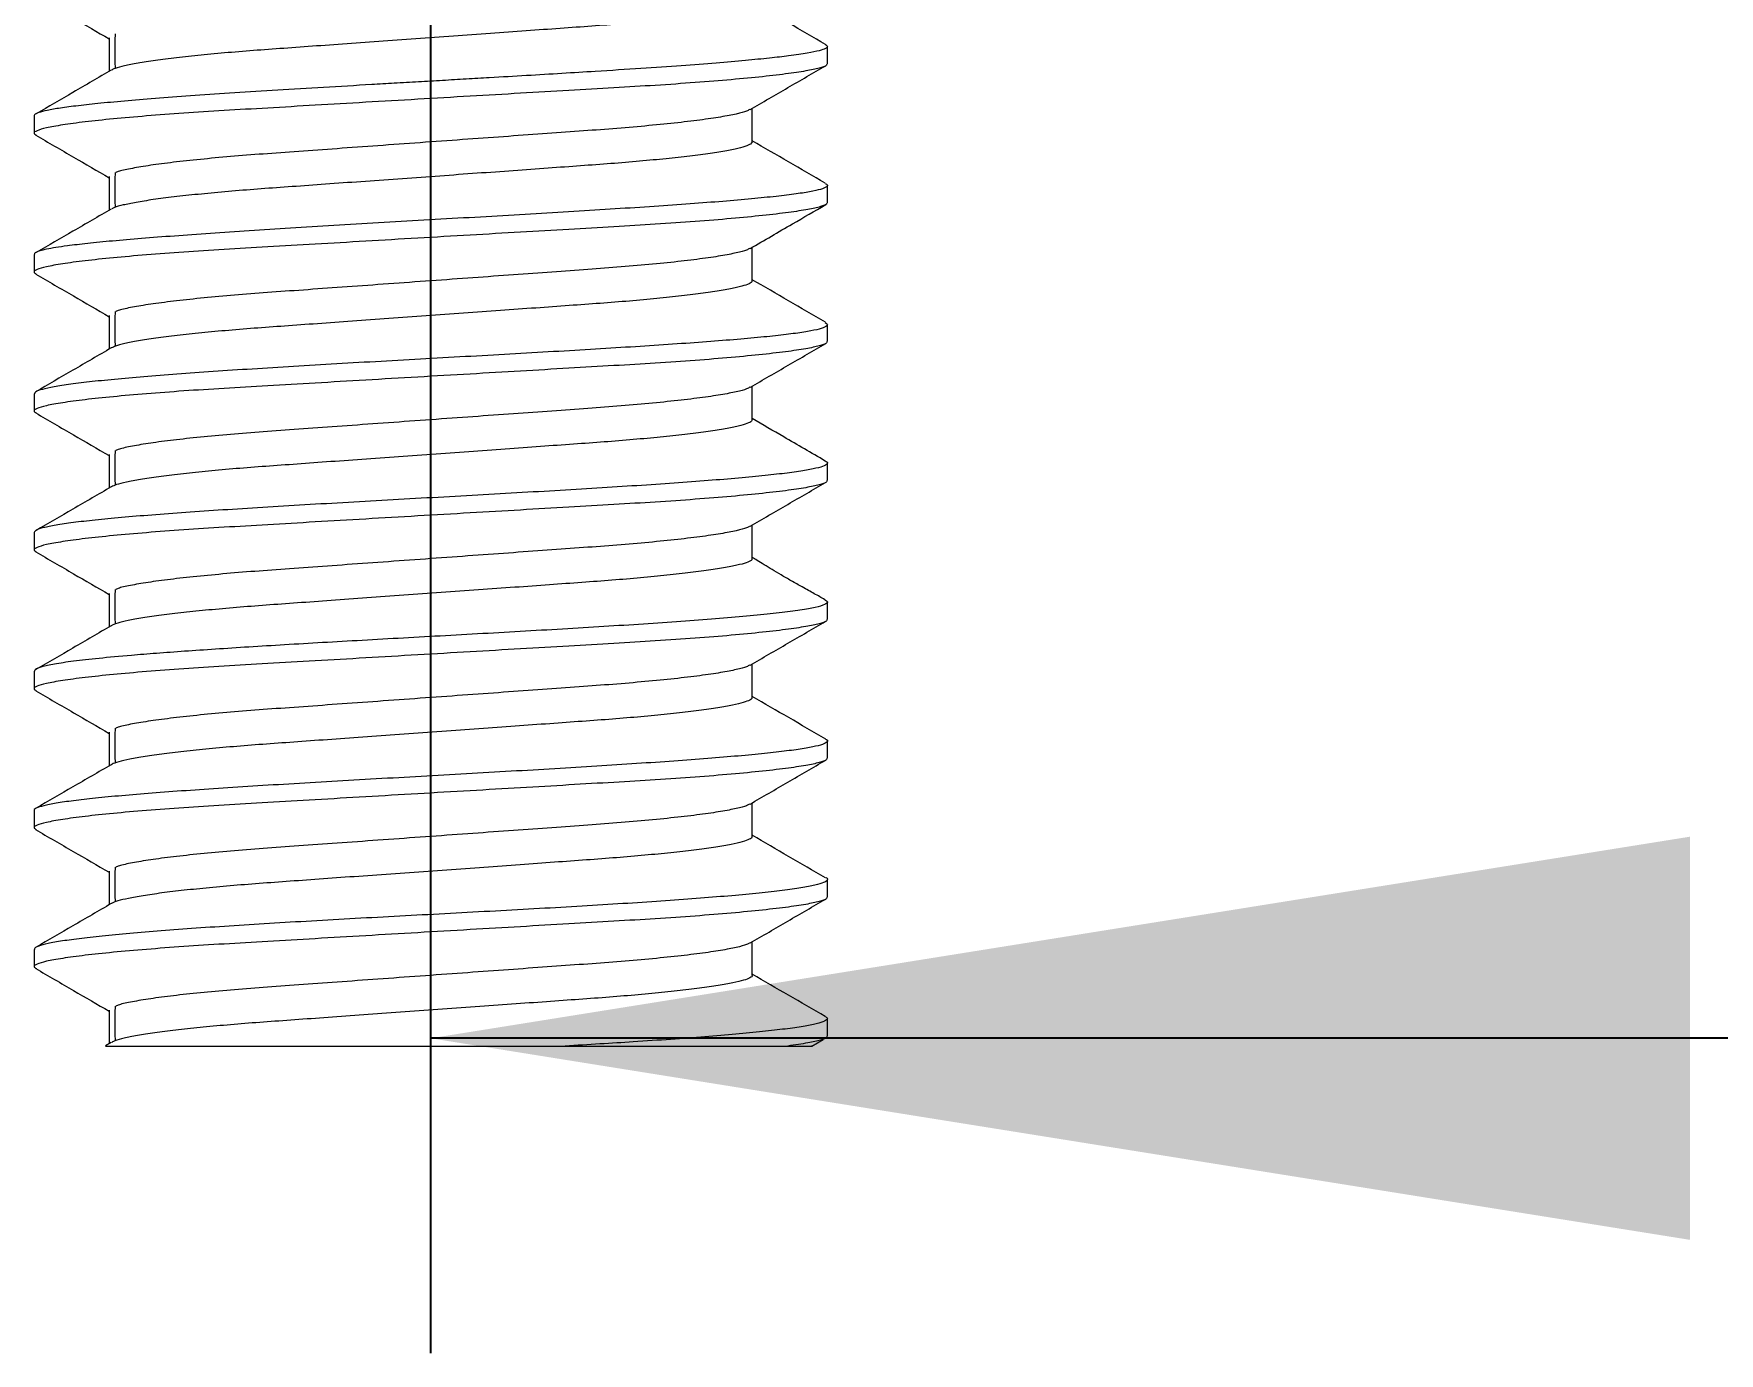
# Model space of a CAD drawing. Header units: millimetres. Extents: x 1580 to 3807, y -141 to 840.
# Drawn here: x 1813.34 to 1821.84, y 59.04 to 65.69 of the extents above; entities that cross this region are included whole.
import ezdxf

# ---------------------------------------------------------------- set-up
doc = ezdxf.new("R2010")
doc.units = ezdxf.units.MM
doc.linetypes.add('PHANTOM', pattern=[12.7, 6.35, -1.27, 1.27, -1.27, 1.27, -1.27])

msp = doc.modelspace()

# ---------------------------------------------------------------- linework, layer by layer
at = {"color": 7, "linetype": 'PHANTOM', "lineweight": 35}
for p, q in [((1815.3434, 63.1836), (1815.3434, 75.8836)), ((1815.3434, 59.0377), (1815.3434, 71.7441))]:
    msp.add_line(p, q, dxfattribs=at)
at = {"color": 7, "linetype": 'Continuous', "lineweight": 25}
for p, q in [((1817.3434, 65.536), (1817.3434, 65.6236)), ((1813.3434, 65.2736), (1813.3434, 65.186)), ((1817.3434, 64.836), (1817.3434, 64.9234)), ((1813.3434, 64.5744), (1813.3434, 64.486)), ((1817.3434, 64.136), (1817.3434, 64.2215)), ((1813.3434, 63.8722), (1813.3434, 63.786)), ((1817.3434, 63.436), (1817.3434, 63.5244)), ((1813.3434, 63.1737), (1813.3434, 63.086)), ((1817.3434, 62.736), (1817.3434, 62.824)), ((1813.3434, 62.4749), (1813.3434, 62.386)), ((1817.3434, 62.036), (1817.3434, 62.1233)), ((1813.3434, 61.7726), (1813.3434, 61.686)), ((1817.3434, 61.336), (1817.3434, 61.4249)), ((1813.3434, 61.0723), (1813.3434, 60.986)), ((1817.3434, 60.636), (1817.3434, 60.7249)), ((1813.7329, 60.6041), (1813.7035, 60.5871)), ((1817.2643, 60.5855), (1817.3222, 60.6191))]:
    msp.add_line(p, q, dxfattribs=at)
at = {"color": 7, "linetype": 'Continuous', "lineweight": 35}
msp.add_line((1828.0434, 60.6252), (1815.3434, 60.6252), dxfattribs=at)
at = {"color": 7, "linetype": 'Continuous', "lineweight": 25}
for points, knots in [([(1813.352, 65.8764), (1813.4155, 65.8396), (1813.539, 65.768), (1813.6624, 65.6963), (1813.7223, 65.6615)], [0, 0, 0, 0, 0.514456, 1, 1, 1, 1]), ([(1816.964, 65.8423), (1816.9642, 65.8421), (1816.9675, 65.838), (1816.9553, 65.8302), (1816.9256, 65.8177), (1816.8724, 65.8047), (1816.7988, 65.7913), (1816.7051, 65.7777), (1816.5933, 65.7642), (1816.4661, 65.7511), (1816.3264, 65.7387), (1816.1766, 65.7271), (1816.0169, 65.7158), (1815.8468, 65.7035), (1815.6672, 65.6906), (1815.4812, 65.6772), (1815.2924, 65.6636), (1815.1046, 65.6501), (1814.9216, 65.6369), (1814.7468, 65.6243), (1814.5824, 65.6125), (1814.4281, 65.6013), (1814.2837, 65.5892), (1814.1503, 65.5764), (1814.031, 65.5631), (1813.9288, 65.5495), (1813.8455, 65.5359), (1813.7839, 65.5227), (1813.7471, 65.5121), (1813.7384, 65.5062), (1813.7356, 65.5044)], [0, 0, 0, 0, 0.00196, 0.038456, 0.07581, 0.113806, 0.152201, 0.190738, 0.229154, 0.267191, 0.304605, 0.341178, 0.377509, 0.414716, 0.452608, 0.490947, 0.529477, 0.567936, 0.606064, 0.643614, 0.680362, 0.716594, 0.753647, 0.791426, 0.829699, 0.868214, 0.906706, 0.944917, 0.982594, 1, 1, 1, 1]), ([(1817.3347, 65.6332), (1817.2722, 65.6694), (1817.1488, 65.741), (1817.0255, 65.8126), (1816.9645, 65.848)], [0, 0, 0, 0, 0.506246, 1, 1, 1, 1]), ([(1817.3348, 65.6333), (1817.3374, 65.6316), (1817.3428, 65.6281), (1817.3442, 65.6227), (1817.341, 65.6178), (1817.3307, 65.611), (1817.3048, 65.6018), (1817.2448, 65.5893), (1817.1591, 65.5768), (1817.0524, 65.5644), (1816.9307, 65.5524), (1816.7825, 65.5398), (1816.6067, 65.5263), (1816.4029, 65.5122), (1816.199, 65.499), (1816.0043, 65.487), (1815.8257, 65.4764), (1815.6637, 65.4669), (1815.522, 65.4587), (1815.4029, 65.4518), (1815.2818, 65.4448), (1815.1623, 65.4379), (1815.0015, 65.4286), (1814.8028, 65.4169), (1814.5711, 65.4029), (1814.3541, 65.3891), (1814.1544, 65.3757), (1813.9741, 65.3626), (1813.8149, 65.3497), (1813.6781, 65.3372), (1813.5643, 65.3249), (1813.474, 65.3129), (1813.407, 65.3013), (1813.3638, 65.2899), (1813.3448, 65.2807), (1813.3445, 65.2753), (1813.3444, 65.2736)], [0, 0, 0, 0, 0.015025, 0.031196, 0.047255, 0.058674, 0.091318, 0.127178, 0.166253, 0.197679, 0.230914, 0.265959, 0.302811, 0.341473, 0.381942, 0.409937, 0.438737, 0.468342, 0.486495, 0.504938, 0.523671, 0.542693, 0.560439, 0.598859, 0.636725, 0.674037, 0.710793, 0.746995, 0.782642, 0.817734, 0.852271, 0.886254, 0.919681, 0.952554, 0.984871, 1, 1, 1, 1]), ([(1813.7223, 65.6673), (1813.7223, 65.638), (1813.7223, 65.5816), (1813.7223, 65.5252), (1813.7223, 65.498)], [0, 0, 0, 0, 0.518751, 1, 1, 1, 1]), ([(1813.752, 65.6876), (1813.7516, 65.6583), (1813.7507, 65.6), (1813.7516, 65.5416), (1813.752, 65.5126)], [0, 0, 0, 0, 0.501731, 1, 1, 1, 1]), ([(1817.3397, 65.536), (1817.3404, 65.5338), (1817.3423, 65.5274), (1817.312, 65.5161), (1817.2493, 65.5017), (1817.1516, 65.4866), (1817.022, 65.4712), (1816.8636, 65.4559), (1816.6814, 65.4412), (1816.4819, 65.4274), (1816.2677, 65.4149), (1816.0396, 65.4016), (1815.7963, 65.3874), (1815.5404, 65.3725), (1815.278, 65.3572), (1815.0156, 65.3419), (1814.7617, 65.3271), (1814.5221, 65.313), (1814.2996, 65.3003), (1814.0942, 65.2872), (1813.9063, 65.2731), (1813.7389, 65.2583), (1813.5964, 65.2432), (1813.4831, 65.2279), (1813.4016, 65.2131), (1813.3546, 65.1989), (1813.3374, 65.1871), (1813.3498, 65.1795), (1813.3551, 65.1763)], [0, 0, 0, 0, 0.019622, 0.058195, 0.097602, 0.13827, 0.179145, 0.219868, 0.260091, 0.29949, 0.337267, 0.375679, 0.414972, 0.454849, 0.495713, 0.536489, 0.576824, 0.616389, 0.65494, 0.693187, 0.732358, 0.772163, 0.812279, 0.852909, 0.893163, 0.932712, 0.971179, 1, 1, 1, 1]), ([(1816.954, 65.3054), (1817.0175, 65.3422), (1817.1445, 65.416), (1817.2715, 65.4897), (1817.335, 65.5265)], [0, 0, 0, 0, 0.499787, 1, 1, 1, 1]), ([(1813.7331, 65.5043), (1813.6687, 65.4669), (1813.5424, 65.3935), (1813.4161, 65.3203), (1813.3543, 65.2844)], [0, 0, 0, 0, 0.5103291, 1, 1, 1, 1]), ([(1816.951, 65.3053), (1816.9468, 65.3027), (1816.9352, 65.2955), (1816.8873, 65.2829), (1816.8094, 65.2678), (1816.7039, 65.2524), (1816.5756, 65.2372), (1816.4279, 65.2225), (1816.2662, 65.2087), (1816.0926, 65.1962), (1815.9077, 65.1829), (1815.7105, 65.1687), (1815.5031, 65.1537), (1815.2904, 65.1384), (1815.0777, 65.1231), (1814.8719, 65.1083), (1814.6777, 65.0943), (1814.4974, 65.0816), (1814.3308, 65.0684), (1814.1785, 65.0543), (1814.0429, 65.0396), (1813.9271, 65.0244), (1813.8364, 65.0092), (1813.7783, 64.9968), (1813.7608, 64.9898), (1813.7552, 64.9876)], [0, 0, 0, 0, 0.026218, 0.071162, 0.117547, 0.164168, 0.210615, 0.25649, 0.301423, 0.344501, 0.388308, 0.433122, 0.478603, 0.525212, 0.571719, 0.617722, 0.662845, 0.706808, 0.750424, 0.795098, 0.840497, 0.886253, 0.932594, 0.978506, 1, 1, 1, 1]), ([(1816.9645, 65.1423), (1816.9645, 65.1713), (1816.9645, 65.2277), (1816.9645, 65.2841), (1816.9645, 65.3115)], [0, 0, 0, 0, 0.515288, 1, 1, 1, 1]), ([(1813.3521, 65.1764), (1813.4156, 65.1395), (1813.5391, 65.0679), (1813.6625, 64.9963), (1813.7223, 64.9615)], [0, 0, 0, 0, 0.5148062, 1, 1, 1, 1]), ([(1816.9638, 65.1422), (1816.9625, 65.1388), (1816.9598, 65.1315), (1816.9305, 65.1195), (1816.8811, 65.1065), (1816.8101, 65.0931), (1816.7191, 65.0795), (1816.6097, 65.066), (1816.4844, 65.0529), (1816.3462, 65.0403), (1816.1978, 65.0286), (1816.0395, 65.0174), (1815.8709, 65.0052), (1815.6924, 64.9924), (1815.507, 64.979), (1815.3184, 64.9655), (1815.1302, 64.9519), (1814.9464, 64.9387), (1814.7703, 64.926), (1814.6044, 64.9141), (1814.4487, 64.9029), (1814.3029, 64.8909), (1814.1679, 64.8782), (1814.0465, 64.8649), (1813.9418, 64.8514), (1813.8558, 64.8378), (1813.7911, 64.8245), (1813.7503, 64.8133), (1813.7395, 64.8068), (1813.7355, 64.8044)], [0, 0, 0, 0, 0.033386, 0.070635, 0.108556, 0.146911, 0.185444, 0.223892, 0.261996, 0.29951, 0.336211, 0.372464, 0.40956, 0.447371, 0.485663, 0.524183, 0.562667, 0.600856, 0.6385, 0.675371, 0.711574, 0.748511, 0.786204, 0.824424, 0.86292, 0.901432, 0.939696, 0.977461, 1, 1, 1, 1]), ([(1817.3328, 64.9343), (1817.271, 64.9701), (1817.1482, 65.0413), (1817.0255, 65.1126), (1816.9645, 65.148)], [0, 0, 0, 0, 0.503647, 1, 1, 1, 1]), ([(1817.3323, 64.9334), (1817.3371, 64.9305), (1817.3485, 64.9235), (1817.3368, 64.9124), (1817.3018, 64.9001), (1817.2404, 64.8879), (1817.1544, 64.8756), (1817.0444, 64.8631), (1816.912, 64.8506), (1816.7592, 64.838), (1816.5878, 64.8253), (1816.4, 64.8125), (1816.1985, 64.7997), (1815.9857, 64.7867), (1815.7645, 64.7737), (1815.5378, 64.7606), (1815.3085, 64.7475), (1815.0798, 64.7342), (1814.8544, 64.7209), (1814.6358, 64.7075), (1814.427, 64.6941), (1814.2304, 64.681), (1814.0482, 64.6681), (1813.8829, 64.6554), (1813.7364, 64.6429), (1813.6108, 64.6306), (1813.5181, 64.6197), (1813.4513, 64.6101), (1813.4047, 64.6017), (1813.3662, 64.5917), (1813.3438, 64.5827), (1813.346, 64.5764), (1813.3467, 64.5744)], [0, 0, 0, 0, 0.024739, 0.059793, 0.094847, 0.129953, 0.16537, 0.200786, 0.236204, 0.271622, 0.307041, 0.342461, 0.377881, 0.413302, 0.448724, 0.484146, 0.519569, 0.554993, 0.590418, 0.625843, 0.661092, 0.696297, 0.731501, 0.766703, 0.801903, 0.837101, 0.872298, 0.896723, 0.921978, 0.946803, 0.983223, 1, 1, 1, 1]), ([(1813.7223, 64.9673), (1813.7223, 64.938), (1813.7223, 64.8816), (1813.7223, 64.8252), (1813.7223, 64.798)], [0, 0, 0, 0, 0.518907, 1, 1, 1, 1]), ([(1813.752, 64.9876), (1813.7515, 64.9583), (1813.7506, 64.8999), (1813.7515, 64.8416), (1813.752, 64.8126)], [0, 0, 0, 0, 0.501902, 1, 1, 1, 1]), ([(1817.3397, 64.836), (1817.3404, 64.8338), (1817.3423, 64.8274), (1817.312, 64.8161), (1817.2493, 64.8017), (1817.1516, 64.7866), (1817.022, 64.7712), (1816.8636, 64.7559), (1816.6814, 64.7412), (1816.4819, 64.7274), (1816.2677, 64.7149), (1816.0396, 64.7016), (1815.7963, 64.6874), (1815.5404, 64.6725), (1815.278, 64.6572), (1815.0156, 64.6419), (1814.7617, 64.6271), (1814.5221, 64.613), (1814.2996, 64.6003), (1814.0942, 64.5872), (1813.9063, 64.5731), (1813.7389, 64.5583), (1813.5964, 64.5432), (1813.4831, 64.5279), (1813.4016, 64.5131), (1813.3546, 64.4989), (1813.3374, 64.4872), (1813.3497, 64.4796), (1813.355, 64.4764)], [0, 0, 0, 0, 0.019629, 0.058214, 0.097634, 0.138316, 0.179204, 0.219941, 0.260177, 0.299589, 0.337378, 0.375803, 0.415109, 0.454999, 0.495877, 0.536666, 0.577014, 0.616592, 0.655156, 0.693416, 0.7326, 0.772417, 0.812547, 0.85319, 0.893457, 0.93302, 0.971499, 1, 1, 1, 1]), ([(1813.7331, 64.8043), (1813.6687, 64.7669), (1813.5427, 64.6937), (1813.4166, 64.6206), (1813.355, 64.5849)], [0, 0, 0, 0, 0.5113691, 1, 1, 1, 1]), ([(1816.9541, 64.6054), (1817.0254, 64.6468), (1817.1523, 64.7205), (1817.2793, 64.7942), (1817.3349, 64.8264)], [0, 0, 0, 0, 0.561888, 1, 1, 1, 1]), ([(1816.9511, 64.6053), (1816.9468, 64.6027), (1816.9353, 64.5955), (1816.8873, 64.5829), (1816.8094, 64.5678), (1816.7039, 64.5524), (1816.5756, 64.5372), (1816.4279, 64.5225), (1816.2662, 64.5087), (1816.0926, 64.4962), (1815.9077, 64.4829), (1815.7105, 64.4687), (1815.5031, 64.4537), (1815.2904, 64.4384), (1815.0777, 64.4231), (1814.8719, 64.4083), (1814.6777, 64.3943), (1814.4974, 64.3816), (1814.3308, 64.3684), (1814.1785, 64.3543), (1814.0429, 64.3396), (1813.9271, 64.3244), (1813.8364, 64.3092), (1813.7783, 64.2968), (1813.7608, 64.2898), (1813.7552, 64.2876)], [0, 0, 0, 0, 0.026324, 0.071264, 0.117643, 0.164259, 0.210701, 0.256571, 0.301498, 0.344573, 0.388374, 0.433183, 0.478659, 0.525263, 0.571765, 0.617763, 0.66288, 0.706838, 0.75045, 0.795119, 0.840513, 0.886263, 0.932599, 0.978506, 1, 1, 1, 1]), ([(1816.9645, 64.4423), (1816.9645, 64.4713), (1816.9645, 64.5277), (1816.9645, 64.5841), (1816.9645, 64.6115)], [0, 0, 0, 0, 0.515133, 1, 1, 1, 1]), ([(1813.3519, 64.4765), (1813.4154, 64.4396), (1813.5389, 64.368), (1813.6624, 64.2963), (1813.7223, 64.2615)], [0, 0, 0, 0, 0.51451, 1, 1, 1, 1]), ([(1816.9629, 64.4422), (1816.9624, 64.4393), (1816.9613, 64.4326), (1816.9356, 64.4212), (1816.8893, 64.4084), (1816.8211, 64.395), (1816.7328, 64.3814), (1816.6258, 64.3679), (1816.5025, 64.3547), (1816.3659, 64.342), (1816.2188, 64.3301), (1816.0619, 64.319), (1815.8947, 64.3069), (1815.7174, 64.2942), (1815.5328, 64.2809), (1815.3444, 64.2673), (1815.156, 64.2538), (1814.9713, 64.2405), (1814.7939, 64.2277), (1814.6267, 64.2156), (1814.4696, 64.2045), (1814.3224, 64.1926), (1814.1857, 64.18), (1814.0623, 64.1668), (1813.9551, 64.1532), (1813.8664, 64.1397), (1813.7987, 64.1263), (1813.7536, 64.1144), (1813.7404, 64.1073), (1813.7348, 64.1042)], [0, 0, 0, 0, 0.028312, 0.065439, 0.103269, 0.141567, 0.180079, 0.218543, 0.256697, 0.294294, 0.331107, 0.367305, 0.404275, 0.441989, 0.480217, 0.518708, 0.557201, 0.595434, 0.633154, 0.670132, 0.706333, 0.743137, 0.780727, 0.818876, 0.857338, 0.895851, 0.934152, 0.971988, 1, 1, 1, 1]), ([(1817.3332, 64.234), (1817.2713, 64.27), (1817.1484, 64.3412), (1817.0255, 64.4126), (1816.9645, 64.448)], [0, 0, 0, 0, 0.504062, 1, 1, 1, 1]), ([(1813.7223, 64.2673), (1813.7223, 64.238), (1813.7223, 64.1816), (1813.7223, 64.1251), (1813.7223, 64.098)], [0, 0, 0, 0, 0.519067, 1, 1, 1, 1]), ([(1813.752, 64.2876), (1813.7515, 64.2583), (1813.7505, 64.1999), (1813.7515, 64.1416), (1813.752, 64.1126)], [0, 0, 0, 0, 0.502074, 1, 1, 1, 1]), ([(1817.3319, 64.2317), (1817.3364, 64.2292), (1817.3484, 64.2225), (1817.339, 64.2117), (1817.3065, 64.1992), (1817.2474, 64.1869), (1817.1639, 64.1746), (1817.0568, 64.1624), (1816.9276, 64.1502), (1816.7782, 64.138), (1816.6102, 64.1257), (1816.4259, 64.1134), (1816.2277, 64.101), (1816.018, 64.0885), (1815.7996, 64.076), (1815.5754, 64.0634), (1815.3481, 64.0507), (1815.1208, 64.038), (1814.8964, 64.0252), (1814.6777, 64.0124), (1814.4677, 63.9995), (1814.2688, 63.9865), (1814.0835, 63.9734), (1813.9143, 63.9603), (1813.7636, 63.9473), (1813.6334, 63.9343), (1813.5255, 63.9213), (1813.4411, 63.9083), (1813.3821, 63.8954), (1813.3481, 63.8834), (1813.3463, 63.8756), (1813.3454, 63.8722)], [0, 0, 0, 0, 0.020937, 0.056183, 0.091428, 0.126673, 0.161917, 0.19716, 0.232321, 0.267461, 0.302601, 0.337741, 0.372883, 0.408024, 0.443167, 0.47831, 0.513453, 0.548597, 0.583741, 0.618887, 0.654032, 0.689178, 0.724391, 0.759685, 0.794978, 0.83027, 0.865563, 0.900855, 0.936147, 0.971438, 1, 1, 1, 1]), ([(1817.3397, 64.136), (1817.3404, 64.1338), (1817.3423, 64.1274), (1817.312, 64.1161), (1817.2493, 64.1017), (1817.1516, 64.0866), (1817.022, 64.0712), (1816.8636, 64.0559), (1816.6814, 64.0412), (1816.4819, 64.0274), (1816.2677, 64.0149), (1816.0396, 64.0016), (1815.7963, 63.9874), (1815.5404, 63.9725), (1815.278, 63.9572), (1815.0156, 63.9419), (1814.7617, 63.9271), (1814.5221, 63.913), (1814.2996, 63.9003), (1814.0942, 63.8872), (1813.9063, 63.8731), (1813.7389, 63.8583), (1813.5964, 63.8432), (1813.4831, 63.8279), (1813.4016, 63.8131), (1813.3546, 63.7989), (1813.3374, 63.7872), (1813.3497, 63.7796), (1813.3549, 63.7765)], [0, 0, 0, 0, 0.019633, 0.058227, 0.097656, 0.138348, 0.179245, 0.219991, 0.260237, 0.299658, 0.337455, 0.375889, 0.415204, 0.455103, 0.49599, 0.536789, 0.577146, 0.616733, 0.655306, 0.693575, 0.732768, 0.772594, 0.812733, 0.853385, 0.893662, 0.933234, 0.971722, 1, 1, 1, 1]), ([(1813.733, 64.1042), (1813.6685, 64.0668), (1813.5415, 63.993), (1813.4144, 63.9193), (1813.3518, 63.883)], [0, 0, 0, 0, 0.507185, 1, 1, 1, 1]), ([(1816.9557, 63.9064), (1817.0191, 63.9432), (1817.146, 64.0169), (1817.2729, 64.0905), (1817.3364, 64.1273)], [0, 0, 0, 0, 0.499821, 1, 1, 1, 1]), ([(1816.9645, 63.7423), (1816.9645, 63.7713), (1816.9645, 63.8277), (1816.9645, 63.8842), (1816.9645, 63.9115)], [0, 0, 0, 0, 0.514862, 1, 1, 1, 1]), ([(1816.9529, 63.9063), (1816.9482, 63.9033), (1816.9363, 63.8958), (1816.8874, 63.8829), (1816.8093, 63.8678), (1816.7039, 63.8524), (1816.5756, 63.8372), (1816.4279, 63.8225), (1816.2662, 63.8087), (1816.0926, 63.7962), (1815.9077, 63.7829), (1815.7105, 63.7687), (1815.5031, 63.7537), (1815.2904, 63.7384), (1815.0777, 63.7231), (1814.8719, 63.7083), (1814.6777, 63.6943), (1814.4974, 63.6816), (1814.3308, 63.6684), (1814.1785, 63.6543), (1814.0429, 63.6396), (1813.9271, 63.6244), (1813.8364, 63.6092), (1813.7783, 63.5968), (1813.7608, 63.5898), (1813.7552, 63.5876)], [0, 0, 0, 0, 0.02943, 0.074226, 0.120458, 0.166924, 0.213219, 0.258942, 0.303726, 0.346662, 0.390324, 0.43499, 0.480321, 0.526776, 0.57313, 0.618981, 0.663954, 0.707772, 0.751244, 0.795771, 0.84102, 0.886624, 0.932812, 0.978572, 1, 1, 1, 1]), ([(1813.3518, 63.7766), (1813.4153, 63.7397), (1813.5388, 63.6681), (1813.6623, 63.5963), (1813.7223, 63.5615)], [0, 0, 0, 0, 0.51422, 1, 1, 1, 1]), ([(1816.9623, 63.7422), (1816.9624, 63.7398), (1816.9627, 63.7336), (1816.9403, 63.7229), (1816.897, 63.7102), (1816.8317, 63.6969), (1816.7461, 63.6833), (1816.6415, 63.6697), (1816.5203, 63.6565), (1816.3854, 63.6437), (1816.2397, 63.6317), (1816.0841, 63.6206), (1815.9184, 63.6086), (1815.7424, 63.596), (1815.5586, 63.5827), (1815.3704, 63.5692), (1815.1818, 63.5556), (1814.9964, 63.5423), (1814.8178, 63.5294), (1814.6491, 63.5172), (1814.4906, 63.506), (1814.3421, 63.4943), (1814.2038, 63.4817), (1814.0784, 63.4686), (1813.9688, 63.4551), (1813.8775, 63.4415), (1813.8068, 63.4281), (1813.757, 63.4156), (1813.7412, 63.4078), (1813.7337, 63.4041)], [0, 0, 0, 0, 0.023259, 0.060264, 0.098001, 0.136241, 0.174729, 0.213206, 0.251409, 0.289087, 0.326012, 0.362196, 0.399037, 0.436653, 0.474816, 0.513278, 0.551777, 0.590051, 0.627847, 0.664932, 0.701168, 0.737839, 0.775325, 0.813403, 0.851827, 0.890339, 0.928676, 0.966582, 1, 1, 1, 1]), ([(1817.3327, 63.5343), (1817.2629, 63.5748), (1817.1401, 63.646), (1817.0174, 63.7173), (1816.9645, 63.748)], [0, 0, 0, 0, 0.56893, 1, 1, 1, 1]), ([(1813.752, 63.5876), (1813.7514, 63.5583), (1813.7503, 63.4999), (1813.7514, 63.4416), (1813.752, 63.4126)], [0, 0, 0, 0, 0.502245, 1, 1, 1, 1]), ([(1817.3318, 63.5347), (1817.3354, 63.5329), (1817.348, 63.5269), (1817.342, 63.5166), (1817.3145, 63.5039), (1817.2598, 63.4912), (1817.1806, 63.4784), (1817.0774, 63.4657), (1816.9518, 63.453), (1816.8052, 63.4402), (1816.6396, 63.4275), (1816.4572, 63.4148), (1816.2604, 63.4021), (1816.0516, 63.3893), (1815.8336, 63.3766), (1815.6092, 63.3639), (1815.3814, 63.3511), (1815.1531, 63.3384), (1814.9273, 63.3257), (1814.7069, 63.3129), (1814.4947, 63.3002), (1814.2936, 63.2875), (1814.1061, 63.2748), (1813.9347, 63.262), (1813.7816, 63.2493), (1813.6488, 63.2366), (1813.538, 63.2239), (1813.4505, 63.2111), (1813.3883, 63.1984), (1813.35, 63.1859), (1813.3461, 63.1777), (1813.3442, 63.1737)], [0, 0, 0, 0, 0.0146812, 0.0499479, 0.0852146, 0.1204813, 0.155748, 0.1910147, 0.2262814, 0.2615481, 0.2968148, 0.3320814, 0.3673481, 0.4026148, 0.4378815, 0.4731482, 0.5084148, 0.5436815, 0.5789482, 0.6142148, 0.6494815, 0.6847481, 0.7200148, 0.7552814, 0.7905481, 0.8258147, 0.8610814, 0.896348, 0.9316147, 0.9668813, 1, 1, 1, 1]), ([(1813.7223, 63.5673), (1813.7223, 63.538), (1813.7223, 63.4815), (1813.7223, 63.4251), (1813.7223, 63.398)], [0, 0, 0, 0, 0.5192246, 1, 1, 1, 1]), ([(1817.3397, 63.436), (1817.3404, 63.4338), (1817.3423, 63.4274), (1817.312, 63.4161), (1817.2493, 63.4017), (1817.1516, 63.3866), (1817.022, 63.3712), (1816.8636, 63.3559), (1816.6814, 63.3412), (1816.4819, 63.3274), (1816.2677, 63.3149), (1816.0396, 63.3016), (1815.7963, 63.2874), (1815.5404, 63.2725), (1815.278, 63.2572), (1815.0156, 63.2419), (1814.7617, 63.2271), (1814.5221, 63.213), (1814.2996, 63.2003), (1814.0942, 63.1872), (1813.9063, 63.1731), (1813.7389, 63.1583), (1813.5964, 63.1432), (1813.4831, 63.1279), (1813.4016, 63.1131), (1813.3546, 63.0989), (1813.3374, 63.0872), (1813.3497, 63.0796), (1813.3549, 63.0764)], [0, 0, 0, 0, 0.0196322, 0.0582235, 0.0976504, 0.138339, 0.1792338, 0.2199774, 0.2602204, 0.2996388, 0.3374342, 0.375866, 0.4151785, 0.4550749, 0.4959593, 0.5367551, 0.5771101, 0.6166947, 0.6552655, 0.6935313, 0.7327218, 0.772546, 0.8126822, 0.8533319, 0.8936065, 0.9331755, 0.9716615, 1, 1, 1, 1]), ([(1813.7328, 63.4041), (1813.6684, 63.3667), (1813.542, 63.2933), (1813.4156, 63.22), (1813.3535, 63.184)], [0, 0, 0, 0, 0.5094641, 1, 1, 1, 1]), ([(1816.9539, 63.2053), (1817.0173, 63.2422), (1817.1443, 63.3159), (1817.2713, 63.3895), (1817.3348, 63.4264)], [0, 0, 0, 0, 0.499797, 1, 1, 1, 1]), ([(1816.9509, 63.2052), (1816.9467, 63.2026), (1816.9352, 63.1955), (1816.8873, 63.1829), (1816.8094, 63.1678), (1816.7039, 63.1524), (1816.5756, 63.1372), (1816.4279, 63.1225), (1816.2662, 63.1087), (1816.0926, 63.0962), (1815.9077, 63.0829), (1815.7105, 63.0687), (1815.5031, 63.0537), (1815.2904, 63.0384), (1815.0777, 63.0231), (1814.8719, 63.0083), (1814.6777, 62.9943), (1814.4974, 62.9816), (1814.3308, 62.9684), (1814.1785, 62.9543), (1814.0429, 62.9396), (1813.9271, 62.9244), (1813.8364, 62.9092), (1813.7783, 62.8968), (1813.7608, 62.8898), (1813.7552, 62.8876)], [0, 0, 0, 0, 0.025976, 0.070931, 0.117327, 0.163959, 0.210418, 0.256304, 0.301247, 0.344336, 0.388153, 0.432978, 0.47847, 0.52509, 0.571609, 0.617623, 0.662756, 0.70673, 0.750357, 0.795042, 0.840452, 0.886219, 0.932571, 0.978494, 1, 1, 1, 1]), ([(1816.9645, 63.0423), (1816.9645, 63.0713), (1816.9645, 63.1277), (1816.9645, 63.1841), (1816.9645, 63.2115)], [0, 0, 0, 0, 0.514818, 1, 1, 1, 1]), ([(1813.3518, 63.0765), (1813.4153, 63.0397), (1813.5389, 62.9681), (1813.6624, 62.8963), (1813.7223, 62.8615)], [0, 0, 0, 0, 0.514397, 1, 1, 1, 1]), ([(1816.9621, 63.0423), (1816.9626, 63.0404), (1816.964, 63.0347), (1816.9445, 63.0247), (1816.9044, 63.012), (1816.8419, 62.9987), (1816.7591, 62.9852), (1816.657, 62.9716), (1816.5379, 62.9583), (1816.4046, 62.9455), (1816.2604, 62.9333), (1816.1061, 62.9221), (1815.9418, 62.9103), (1815.7671, 62.8977), (1815.5842, 62.8846), (1815.3965, 62.8711), (1815.2076, 62.8575), (1815.0216, 62.8441), (1814.8418, 62.8312), (1814.6717, 62.8189), (1814.5119, 62.8076), (1814.362, 62.796), (1814.2222, 62.7835), (1814.0948, 62.7704), (1813.9828, 62.757), (1813.8891, 62.7434), (1813.8146, 62.7299), (1813.7635, 62.7169), (1813.7371, 62.7083), (1813.7332, 62.7042), (1813.7331, 62.7041)], [0, 0, 0, 0, 0.018227, 0.055109, 0.092754, 0.130934, 0.169399, 0.207887, 0.246138, 0.283898, 0.320934, 0.357145, 0.393858, 0.431376, 0.469473, 0.507903, 0.546408, 0.584723, 0.622595, 0.659785, 0.696099, 0.732637, 0.770018, 0.808024, 0.846411, 0.884921, 0.923293, 0.961268, 0.998604, 1, 1, 1, 1]), ([(1817.3305, 62.8355), (1817.3134, 62.8453), (1817.2796, 62.8646), (1817.2219, 62.8966), (1817.1644, 62.9287), (1817.1109, 62.9594), (1817.063, 62.9879), (1817.0222, 63.013), (1816.9896, 63.0332), (1816.9724, 63.0433), (1816.9645, 63.0479)], [0, 0, 0, 0, 0.161619, 0.320022, 0.449802, 0.560042, 0.663, 0.771378, 0.894446, 1, 1, 1, 1]), ([(1817.3301, 62.8349), (1817.3359, 62.8315), (1817.35, 62.8235), (1817.3337, 62.8107), (1817.2878, 62.7965), (1817.2105, 62.7826), (1817.1057, 62.7688), (1816.9759, 62.7553), (1816.8242, 62.7419), (1816.6537, 62.7287), (1816.4679, 62.7158), (1816.2698, 62.703), (1816.0628, 62.6904), (1815.8501, 62.678), (1815.6347, 62.6658), (1815.4192, 62.6538), (1815.2065, 62.642), (1814.9989, 62.6304), (1814.7984, 62.619), (1814.607, 62.6078), (1814.4263, 62.5968), (1814.2576, 62.5859), (1814.1019, 62.5753), (1813.9602, 62.5649), (1813.8125, 62.553), (1813.6682, 62.5397), (1813.539, 62.5252), (1813.4429, 62.5111), (1813.38, 62.4974), (1813.3469, 62.4854), (1813.3464, 62.4779), (1813.3461, 62.4749)], [0, 0, 0, 0, 0.0276078, 0.0674995, 0.1068451, 0.1456448, 0.1838985, 0.2216062, 0.2587677, 0.2953832, 0.3314525, 0.3669757, 0.4019527, 0.4363834, 0.4702679, 0.5036061, 0.5363981, 0.5686437, 0.600343, 0.6314959, 0.6621023, 0.6921624, 0.7216761, 0.7506432, 0.7790639, 0.8206527, 0.8610134, 0.9001456, 0.9380493, 0.9747243, 1, 1, 1, 1]), ([(1813.7223, 62.8673), (1813.7223, 62.838), (1813.7223, 62.7815), (1813.7223, 62.7251), (1813.7223, 62.698)], [0, 0, 0, 0, 0.519381, 1, 1, 1, 1]), ([(1813.752, 62.8876), (1813.7514, 62.8583), (1813.7502, 62.7999), (1813.7514, 62.7416), (1813.752, 62.7126)], [0, 0, 0, 0, 0.502416, 1, 1, 1, 1]), ([(1817.3397, 62.736), (1817.3404, 62.7338), (1817.3423, 62.7274), (1817.312, 62.7161), (1817.2493, 62.7017), (1817.1516, 62.6866), (1817.022, 62.6712), (1816.8636, 62.6559), (1816.6814, 62.6412), (1816.4819, 62.6274), (1816.2677, 62.6149), (1816.0396, 62.6016), (1815.7963, 62.5874), (1815.5404, 62.5725), (1815.278, 62.5572), (1815.0156, 62.5419), (1814.7617, 62.5271), (1814.5221, 62.513), (1814.2996, 62.5003), (1814.0942, 62.4872), (1813.9063, 62.4731), (1813.7389, 62.4583), (1813.5964, 62.4432), (1813.4831, 62.4279), (1813.4016, 62.4131), (1813.3546, 62.3989), (1813.3374, 62.3872), (1813.3497, 62.3796), (1813.355, 62.3764)], [0, 0, 0, 0, 0.019629, 0.058214, 0.097634, 0.138316, 0.179204, 0.219941, 0.260177, 0.299589, 0.337378, 0.375804, 0.41511, 0.455, 0.495877, 0.536667, 0.577015, 0.616593, 0.655157, 0.693417, 0.732601, 0.772418, 0.812548, 0.853191, 0.893459, 0.933021, 0.971501, 1, 1, 1, 1]), ([(1816.9538, 62.5053), (1817.0173, 62.5421), (1817.1442, 62.6159), (1817.2713, 62.6895), (1817.3348, 62.7264)], [0, 0, 0, 0, 0.49979, 1, 1, 1, 1]), ([(1813.7327, 62.7041), (1813.6683, 62.6666), (1813.5419, 62.5932), (1813.4154, 62.5199), (1813.3534, 62.4839)], [0, 0, 0, 0, 0.509684, 1, 1, 1, 1]), ([(1816.9508, 62.5052), (1816.9466, 62.5026), (1816.9351, 62.4954), (1816.8873, 62.4829), (1816.8094, 62.4678), (1816.7039, 62.4524), (1816.5756, 62.4372), (1816.4279, 62.4225), (1816.2662, 62.4087), (1816.0926, 62.3962), (1815.9077, 62.3829), (1815.7105, 62.3687), (1815.5031, 62.3537), (1815.2904, 62.3384), (1815.0777, 62.3231), (1814.8719, 62.3083), (1814.6777, 62.2943), (1814.4974, 62.2816), (1814.3308, 62.2684), (1814.1785, 62.2543), (1814.0429, 62.2396), (1813.9271, 62.2244), (1813.8364, 62.2092), (1813.7783, 62.1968), (1813.7608, 62.1898), (1813.7552, 62.1876)], [0, 0, 0, 0, 0.025816, 0.070778, 0.117182, 0.163821, 0.210288, 0.256181, 0.301132, 0.344228, 0.388052, 0.432884, 0.478384, 0.525011, 0.571537, 0.617559, 0.6627, 0.70668, 0.750314, 0.795007, 0.840424, 0.886198, 0.932558, 0.978488, 1, 1, 1, 1]), ([(1816.9645, 62.3423), (1816.9645, 62.3713), (1816.9645, 62.4277), (1816.9645, 62.4841), (1816.9645, 62.5115)], [0, 0, 0, 0, 0.514661, 1, 1, 1, 1]), ([(1813.3519, 62.3765), (1813.4154, 62.3396), (1813.5389, 62.268), (1813.6624, 62.1963), (1813.7223, 62.1615)], [0, 0, 0, 0, 0.5143874, 1, 1, 1, 1]), ([(1816.9623, 62.3423), (1816.9629, 62.3409), (1816.9651, 62.3357), (1816.9484, 62.3264), (1816.9113, 62.3137), (1816.8517, 62.3006), (1816.7717, 62.287), (1816.6721, 62.2734), (1816.5552, 62.2601), (1816.4237, 62.2472), (1816.2808, 62.2349), (1816.1279, 62.2237), (1815.9651, 62.212), (1815.7917, 62.1995), (1815.6097, 62.1864), (1815.4224, 62.1729), (1815.2336, 62.1593), (1815.0469, 62.1459), (1814.8661, 62.1329), (1814.6945, 62.1205), (1814.5332, 62.1091), (1814.382, 62.0976), (1814.2408, 62.0853), (1814.1115, 62.0723), (1813.9972, 62.0588), (1813.9008, 62.0453), (1813.8236, 62.0318), (1813.7692, 62.0187), (1813.7399, 62.0094), (1813.7348, 62.0047), (1813.734, 62.004)], [0, 0, 0, 0, 0.013217, 0.049963, 0.087502, 0.125609, 0.164036, 0.202522, 0.240807, 0.278635, 0.31577, 0.352035, 0.388608, 0.426013, 0.464031, 0.502417, 0.540912, 0.579255, 0.617188, 0.654472, 0.69089, 0.727283, 0.764547, 0.802466, 0.840801, 0.879297, 0.917688, 0.955718, 0.993142, 1, 1, 1, 1]), ([(1817.335, 62.133), (1817.2729, 62.169), (1817.1494, 62.2406), (1817.0259, 62.3123), (1816.9645, 62.348)], [0, 0, 0, 0, 0.50271, 1, 1, 1, 1]), ([(1817.3347, 62.1325), (1817.3361, 62.1319), (1817.3475, 62.1272), (1817.3441, 62.1184), (1817.3229, 62.1059), (1817.2737, 62.0934), (1817.2002, 62.0809), (1817.1027, 62.0683), (1816.9825, 62.0556), (1816.8412, 62.0429), (1816.6806, 62.0301), (1816.5027, 62.0173), (1816.3096, 62.0044), (1816.1039, 61.9915), (1815.8882, 61.9786), (1815.6654, 61.9657), (1815.4384, 61.9528), (1815.2102, 61.94), (1814.9838, 61.9272), (1814.762, 61.9144), (1814.5477, 61.9016), (1814.3437, 61.8889), (1814.1527, 61.8761), (1813.9772, 61.8634), (1813.8193, 61.8508), (1813.6813, 61.8381), (1813.5647, 61.8255), (1813.4713, 61.8129), (1813.4016, 61.8003), (1813.3594, 61.7877), (1813.341, 61.7785), (1813.3449, 61.7735), (1813.3455, 61.7726)], [0, 0, 0, 0, 0.00503, 0.040237, 0.075446, 0.110655, 0.145864, 0.181074, 0.216285, 0.251496, 0.286707, 0.321919, 0.357157, 0.392471, 0.427784, 0.463096, 0.498409, 0.533722, 0.569034, 0.604346, 0.639658, 0.674969, 0.710281, 0.745592, 0.780903, 0.816214, 0.851524, 0.886835, 0.922145, 0.957455, 0.992765, 1, 1, 1, 1]), ([(1813.7223, 62.1673), (1813.7223, 62.1379), (1813.7223, 62.0815), (1813.7223, 62.0251), (1813.7223, 61.998)], [0, 0, 0, 0, 0.519534, 1, 1, 1, 1]), ([(1813.752, 62.1876), (1813.7513, 62.1582), (1813.7501, 62.0999), (1813.7513, 62.0416), (1813.752, 62.0126)], [0, 0, 0, 0, 0.502586, 1, 1, 1, 1]), ([(1817.3397, 62.036), (1817.3404, 62.0338), (1817.3423, 62.0274), (1817.312, 62.0161), (1817.2493, 62.0017), (1817.1516, 61.9866), (1817.022, 61.9712), (1816.8636, 61.9559), (1816.6814, 61.9412), (1816.4819, 61.9274), (1816.2677, 61.9149), (1816.0396, 61.9016), (1815.7963, 61.8874), (1815.5404, 61.8725), (1815.278, 61.8572), (1815.0156, 61.8419), (1814.7617, 61.8271), (1814.5221, 61.813), (1814.2996, 61.8003), (1814.0942, 61.7872), (1813.9063, 61.7731), (1813.7389, 61.7583), (1813.5964, 61.7432), (1813.4831, 61.7279), (1813.4016, 61.7131), (1813.3547, 61.6989), (1813.3375, 61.6874), (1813.3494, 61.68), (1813.3542, 61.677)], [0, 0, 0, 0, 0.019666, 0.058325, 0.09782, 0.138579, 0.179545, 0.220359, 0.260672, 0.300159, 0.33802, 0.376518, 0.415899, 0.455865, 0.49682, 0.537687, 0.578112, 0.617765, 0.656403, 0.694735, 0.733993, 0.773887, 0.814093, 0.854813, 0.895157, 0.934795, 0.973348, 1, 1, 1, 1]), ([(1813.7325, 62.004), (1813.6681, 61.9665), (1813.5419, 61.8932), (1813.4157, 61.82), (1813.3539, 61.7842)], [0, 0, 0, 0, 0.51046, 1, 1, 1, 1]), ([(1816.954, 61.8054), (1817.0175, 61.8423), (1817.1445, 61.916), (1817.2715, 61.9897), (1817.3351, 62.0265)], [0, 0, 0, 0, 0.499787, 1, 1, 1, 1]), ([(1816.9511, 61.8053), (1816.9468, 61.8027), (1816.9353, 61.7955), (1816.8873, 61.7829), (1816.8094, 61.7678), (1816.7039, 61.7524), (1816.5756, 61.7372), (1816.4279, 61.7225), (1816.2662, 61.7087), (1816.0926, 61.6962), (1815.9077, 61.6829), (1815.7105, 61.6687), (1815.5031, 61.6537), (1815.2904, 61.6384), (1815.0777, 61.6231), (1814.8719, 61.6083), (1814.6777, 61.5943), (1814.4974, 61.5816), (1814.3308, 61.5684), (1814.1785, 61.5543), (1814.0429, 61.5396), (1813.9271, 61.5244), (1813.8364, 61.5092), (1813.7783, 61.4968), (1813.7608, 61.4898), (1813.7552, 61.4876)], [0, 0, 0, 0, 0.02627, 0.071212, 0.117594, 0.164211, 0.210656, 0.256528, 0.301457, 0.344533, 0.388337, 0.433147, 0.478626, 0.525232, 0.571736, 0.617736, 0.662855, 0.706816, 0.750429, 0.7951, 0.840496, 0.886249, 0.932587, 0.978496, 1, 1, 1, 1]), ([(1816.9645, 61.6423), (1816.9645, 61.6713), (1816.9645, 61.7277), (1816.9645, 61.7841), (1816.9645, 61.8115)], [0, 0, 0, 0, 0.514508, 1, 1, 1, 1]), ([(1813.3508, 61.6771), (1813.4143, 61.6403), (1813.5381, 61.5685), (1813.662, 61.4966), (1813.7223, 61.4615)], [0, 0, 0, 0, 0.5124392, 1, 1, 1, 1]), ([(1816.9628, 61.6423), (1816.9634, 61.6414), (1816.9662, 61.6368), (1816.9517, 61.628), (1816.9179, 61.6155), (1816.8611, 61.6024), (1816.7839, 61.5889), (1816.6869, 61.5753), (1816.5722, 61.5619), (1816.4426, 61.5489), (1816.3011, 61.5366), (1816.1495, 61.5252), (1815.9881, 61.5137), (1815.8162, 61.5013), (1815.6352, 61.4883), (1815.4484, 61.4748), (1815.2595, 61.4612), (1815.0723, 61.4477), (1814.8905, 61.4347), (1814.7174, 61.4222), (1814.5548, 61.4106), (1814.4022, 61.3993), (1814.2596, 61.387), (1814.1284, 61.3741), (1814.0119, 61.3607), (1813.913, 61.3471), (1813.8331, 61.3336), (1813.7754, 61.3205), (1813.7429, 61.3106), (1813.7364, 61.3054), (1813.7349, 61.3041)], [0, 0, 0, 0, 0.008233, 0.044867, 0.082323, 0.120379, 0.15879, 0.197297, 0.235638, 0.273557, 0.310813, 0.347195, 0.383651, 0.420967, 0.458927, 0.497291, 0.5358, 0.574193, 0.61221, 0.64961, 0.686171, 0.722466, 0.759634, 0.79749, 0.835797, 0.874299, 0.912734, 0.950841, 0.988376, 1, 1, 1, 1]), ([(1817.3341, 61.4335), (1817.272, 61.4696), (1817.1487, 61.541), (1817.0256, 61.6126), (1816.9645, 61.648)], [0, 0, 0, 0, 0.504635, 1, 1, 1, 1]), ([(1813.7223, 61.4673), (1813.7223, 61.4379), (1813.7223, 61.3815), (1813.7223, 61.3251), (1813.7223, 61.298)], [0, 0, 0, 0, 0.519692, 1, 1, 1, 1]), ([(1813.752, 61.4876), (1813.7513, 61.4582), (1813.75, 61.3999), (1813.7513, 61.3416), (1813.752, 61.3126)], [0, 0, 0, 0, 0.502757, 1, 1, 1, 1]), ([(1817.335, 61.435), (1817.3352, 61.4349), (1817.3465, 61.4307), (1817.3452, 61.4221), (1817.3289, 61.4094), (1817.2837, 61.3964), (1817.2141, 61.3833), (1817.12, 61.3701), (1817.0029, 61.3568), (1816.8644, 61.3437), (1816.7061, 61.3307), (1816.5302, 61.3179), (1816.3388, 61.3051), (1816.1346, 61.2925), (1815.9201, 61.2801), (1815.6982, 61.2678), (1815.4719, 61.2556), (1815.2443, 61.2435), (1815.0182, 61.2313), (1814.7961, 61.219), (1814.5808, 61.2065), (1814.3751, 61.1939), (1814.1817, 61.1811), (1814.0032, 61.1682), (1813.8419, 61.1551), (1813.7003, 61.1419), (1813.5801, 61.1286), (1813.4832, 61.1154), (1813.41, 61.1024), (1813.3637, 61.0895), (1813.3425, 61.0794), (1813.3456, 61.0738), (1813.3464, 61.0723)], [0, 0, 0, 0, 0.000595, 0.03584, 0.071101, 0.106377, 0.141668, 0.176975, 0.21224, 0.247492, 0.282743, 0.317992, 0.353241, 0.388488, 0.423734, 0.458979, 0.494223, 0.529335, 0.564425, 0.599562, 0.634746, 0.669977, 0.705254, 0.740579, 0.77595, 0.811368, 0.846718, 0.881991, 0.917263, 0.952535, 0.987805, 1, 1, 1, 1]), ([(1817.3397, 61.336), (1817.3404, 61.3338), (1817.3423, 61.3274), (1817.312, 61.3161), (1817.2493, 61.3017), (1817.1516, 61.2866), (1817.022, 61.2712), (1816.8636, 61.2559), (1816.6814, 61.2412), (1816.4819, 61.2274), (1816.2677, 61.2149), (1816.0396, 61.2016), (1815.7963, 61.1874), (1815.5404, 61.1725), (1815.278, 61.1572), (1815.0156, 61.1419), (1814.7617, 61.1271), (1814.5221, 61.113), (1814.2996, 61.1003), (1814.0942, 61.0872), (1813.9063, 61.0731), (1813.7389, 61.0583), (1813.5964, 61.0432), (1813.4831, 61.0279), (1813.4016, 61.0131), (1813.3546, 60.9989), (1813.3374, 60.9871), (1813.3498, 60.9795), (1813.3551, 60.9763)], [0, 0, 0, 0, 0.019622, 0.058194, 0.097601, 0.138269, 0.179143, 0.219866, 0.260088, 0.299487, 0.337263, 0.375675, 0.414968, 0.454844, 0.495708, 0.536483, 0.576817, 0.616382, 0.654933, 0.69318, 0.73235, 0.772154, 0.81227, 0.852899, 0.893153, 0.932702, 0.971169, 1, 1, 1, 1]), ([(1813.7327, 61.3041), (1813.6683, 61.2666), (1813.5421, 61.1933), (1813.4158, 61.1201), (1813.354, 61.0843)], [0, 0, 0, 0, 0.510454, 1, 1, 1, 1]), ([(1816.9541, 61.1054), (1817.0176, 61.1423), (1817.1445, 61.216), (1817.2715, 61.2897), (1817.335, 61.3265)], [0, 0, 0, 0, 0.4997965, 1, 1, 1, 1]), ([(1816.9511, 61.1054), (1816.9468, 61.1027), (1816.9353, 61.0955), (1816.8873, 61.0829), (1816.8094, 61.0678), (1816.7039, 61.0524), (1816.5756, 61.0372), (1816.4279, 61.0225), (1816.2662, 61.0087), (1816.0926, 60.9962), (1815.9077, 60.9829), (1815.7105, 60.9687), (1815.5031, 60.9537), (1815.2904, 60.9384), (1815.0777, 60.9231), (1814.8719, 60.9083), (1814.6777, 60.8943), (1814.4974, 60.8816), (1814.3308, 60.8684), (1814.1785, 60.8543), (1814.0429, 60.8396), (1813.9271, 60.8244), (1813.8364, 60.8092), (1813.7783, 60.7968), (1813.7608, 60.7898), (1813.7552, 60.7876)], [0, 0, 0, 0, 0.026385, 0.071321, 0.117697, 0.164309, 0.210748, 0.256615, 0.301538, 0.344609, 0.388408, 0.433213, 0.478686, 0.525286, 0.571785, 0.61778, 0.662894, 0.706848, 0.750457, 0.795123, 0.840513, 0.88626, 0.932593, 0.978496, 1, 1, 1, 1]), ([(1816.9645, 60.9423), (1816.9645, 60.9713), (1816.9645, 61.0277), (1816.9645, 61.0841), (1816.9645, 61.1115)], [0, 0, 0, 0, 0.514353, 1, 1, 1, 1]), ([(1813.3521, 60.9764), (1813.4156, 60.9395), (1813.5391, 60.8679), (1813.6624, 60.7963), (1813.7223, 60.7615)], [0, 0, 0, 0, 0.514726, 1, 1, 1, 1]), ([(1816.9637, 60.9423), (1816.964, 60.9419), (1816.9672, 60.9378), (1816.9547, 60.9297), (1816.9241, 60.9173), (1816.8701, 60.9042), (1816.7957, 60.8908), (1816.7013, 60.8772), (1816.589, 60.8637), (1816.4612, 60.8507), (1816.3211, 60.8382), (1816.171, 60.8267), (1816.0109, 60.8153), (1815.8404, 60.803), (1815.6605, 60.7901), (1815.4743, 60.7767), (1815.2855, 60.7631), (1815.0978, 60.7496), (1814.9151, 60.7364), (1814.7406, 60.7239), (1814.5766, 60.7121), (1814.4226, 60.7009), (1814.2786, 60.6887), (1814.1457, 60.6759), (1814.027, 60.6626), (1813.9255, 60.649), (1813.8428, 60.6354), (1813.7821, 60.6222), (1813.7461, 60.6118), (1813.7378, 60.606), (1813.7353, 60.6042)], [0, 0, 0, 0, 0.003267, 0.039782, 0.077147, 0.115144, 0.153531, 0.192051, 0.230441, 0.268442, 0.305812, 0.342334, 0.378676, 0.415895, 0.453791, 0.492123, 0.530638, 0.569073, 0.607167, 0.644674, 0.681373, 0.717602, 0.754668, 0.792453, 0.830722, 0.869223, 0.907692, 0.94587, 0.983507, 1, 1, 1, 1]), ([(1817.3331, 60.7341), (1817.2711, 60.77), (1817.1483, 60.8413), (1817.0255, 60.9126), (1816.9645, 60.948)], [0, 0, 0, 0, 0.504024, 1, 1, 1, 1]), ([(1813.7223, 60.7673), (1813.7223, 60.7379), (1813.7223, 60.6815), (1813.7223, 60.6251), (1813.7223, 60.598)], [0, 0, 0, 0, 0.519848, 1, 1, 1, 1]), ([(1813.752, 60.7876), (1813.7513, 60.7582), (1813.7498, 60.6999), (1813.7513, 60.6416), (1813.752, 60.6126)], [0, 0, 0, 0, 0.502926, 1, 1, 1, 1]), ([(1817.3337, 60.7352), (1817.3385, 60.7314), (1817.3486, 60.7235), (1817.3321, 60.7111), (1817.2916, 60.6982), (1817.2251, 60.6851), (1817.1344, 60.6719), (1817.0204, 60.6586), (1816.8846, 60.6455), (1816.729, 60.6325), (1816.5554, 60.6196), (1816.3765, 60.6076), (1816.198, 60.5964), (1816.0803, 60.5895), (1816.0215, 60.586)], [0, 0, 0, 0, 0.077293, 0.163809, 0.250363, 0.336955, 0.423587, 0.510141, 0.596638, 0.683133, 0.769625, 0.856114, 0.928058, 1, 1, 1, 1]), ([(1817.3397, 60.636), (1817.3404, 60.6338), (1817.3424, 60.6274), (1817.3116, 60.6161), (1817.2502, 60.6016), (1817.18, 60.5914), (1817.144, 60.5862)], [0, 0, 0, 0, 0.140925, 0.417944, 0.700961, 1, 1, 1, 1]), ([(1813.7041, 60.586), (1813.7055, 60.586), (1813.7078, 60.586), (1813.736, 60.586), (1813.7698, 60.586), (1813.8158, 60.586), (1813.873, 60.586), (1813.941, 60.586), (1814.0199, 60.586), (1814.1096, 60.586), (1814.2088, 60.586), (1814.3157, 60.586), (1814.4304, 60.586), (1814.5527, 60.586), (1814.6831, 60.586), (1814.8201, 60.586), (1814.9642, 60.586), (1815.1132, 60.586), (1815.2736, 60.586), (1815.4435, 60.586), (1815.6237, 60.586), (1815.8057, 60.586), (1815.9261, 60.586), (1815.9863, 60.586)], [0, 0, 0, 0, 0.064491, 0.107097, 0.149703, 0.193487, 0.23727, 0.280915, 0.32456, 0.369469, 0.414378, 0.458103, 0.501828, 0.546702, 0.591576, 0.637839, 0.684103, 0.731567, 0.779032, 0.833289, 0.887546, 0.943773, 1, 1, 1, 1]), ([(1816.0214, 60.586), (1816.2643, 60.586), (1816.49, 60.586), (1816.8737, 60.586), (1817.0316, 60.586), (1817.144, 60.586)], [0, 0, 0, 0, 0.5, 0.5, 1, 1, 1, 1]), ([(1817.1448, 60.586), (1817.1624, 60.586), (1817.1978, 60.586), (1817.2347, 60.586), (1817.2575, 60.586), (1817.2669, 60.586), (1817.2645, 60.586), (1817.2641, 60.586)], [0, 0, 0, 0, 0.235058, 0.470117, 0.712002, 0.953889, 1, 1, 1, 1])]:
    msp.add_open_spline(points, degree=3, knots=knots, dxfattribs=at)
msp.add_open_spline([(1815.9866, 60.586), (1815.9985, 60.586), (1816.0104, 60.586), (1816.0223, 60.586)], degree=3, dxfattribs=at)
at = {"color": 7, "linetype": 'Continuous', "lineweight": 35}
msp.add_solid([(1815.3434, 60.6252), (1821.6934, 59.6092), (1821.6934, 61.6412)], dxfattribs=at)

doc.saveas('drawing.dxf')
